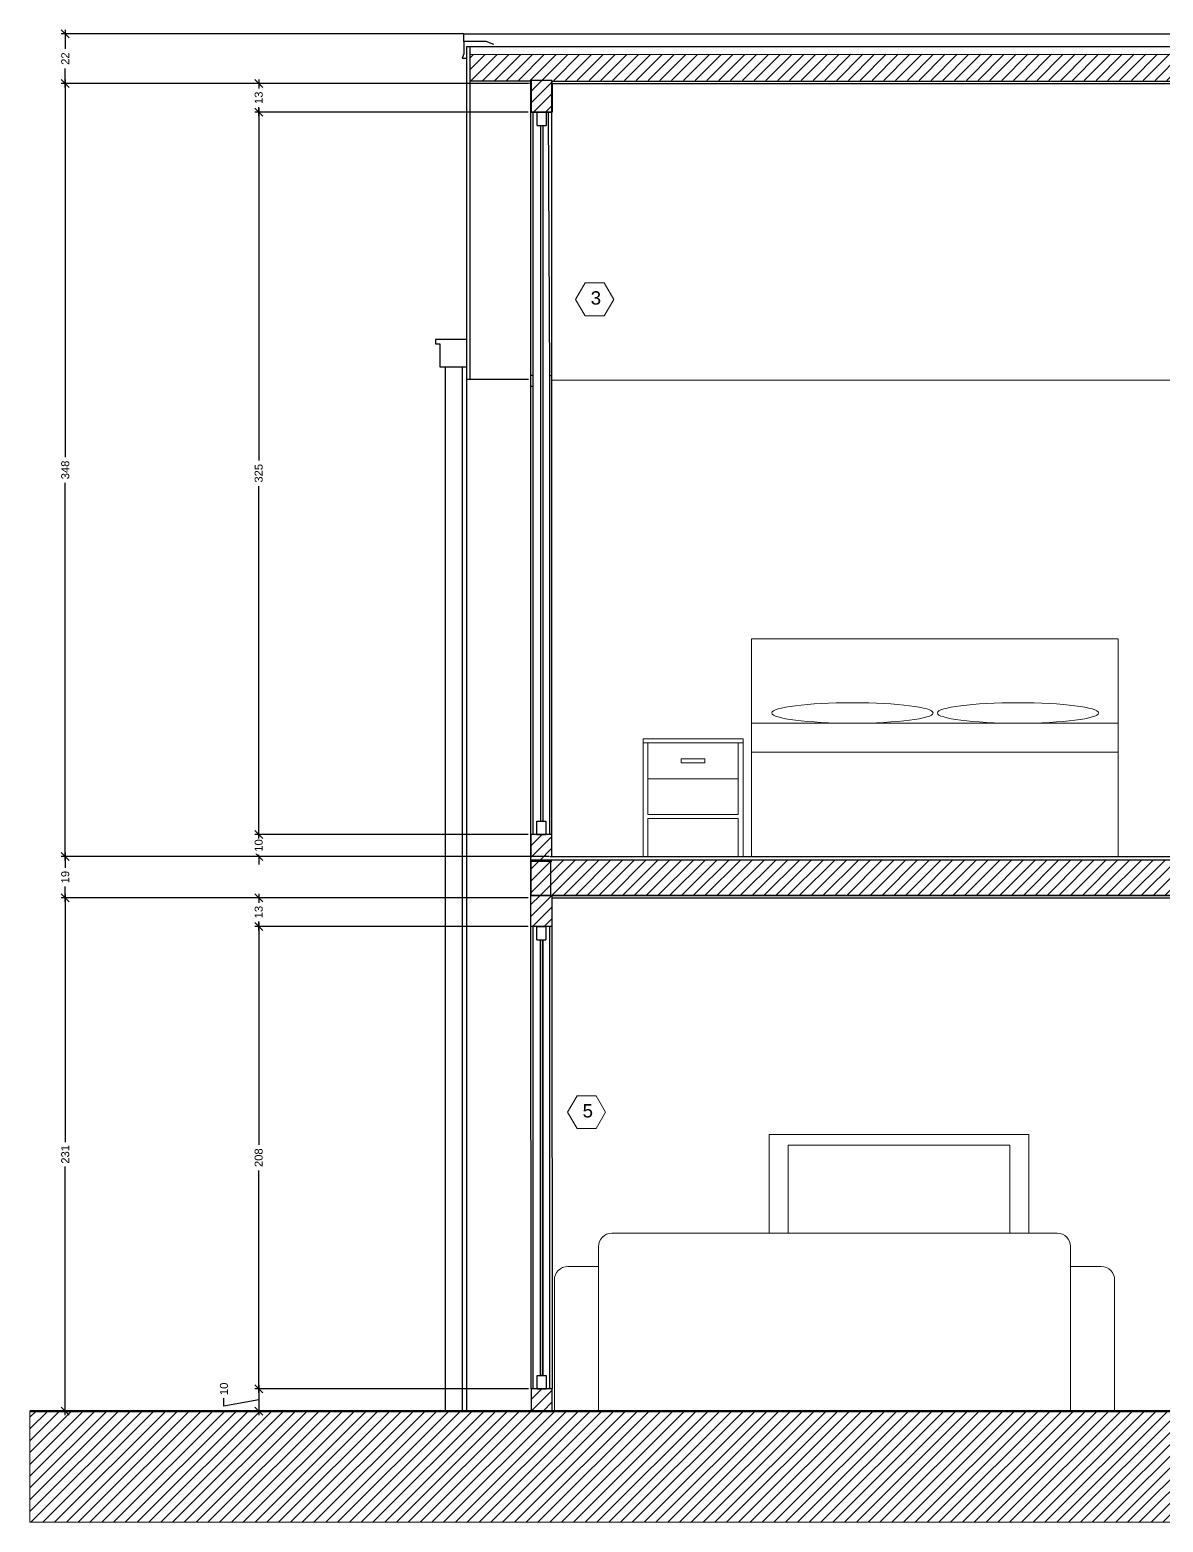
# Model space of a CAD drawing. Header units: centimetres. Extents: x -1332 to 7887, y -608 to 4152.
# Drawn here: x 2867 to 3377, y 1749 to 2420 of the extents above; entities that cross this region are included whole.
import ezdxf

# ---------------------------------------------------------------- set-up
doc = ezdxf.new("R2010")
doc.units = ezdxf.units.CM
doc.header["$MEASUREMENT"] = 0
doc.layers.get('DEFPOINTS').update_dxf_attribs({"color": 210})
doc.layers.add('ARREDI', color=252, linetype='Continuous', lineweight=18)
doc.layers.add('NUMERAZIONE', color=30, linetype='Continuous', lineweight=5)
for name, color, linetype in [('INFISSI', 130, 'Continuous'), ('quote nuove', 253, 'Continuous'), ('STRUTTURA', 7, 'Continuous')]:
    doc.layers.add(name, color=color, linetype=linetype)
doc.styles.add('ARIAL', font='Arial.ttf')
doc.styles.get("Standard").update_dxf_attribs({"font": 'Arial.ttf'})
doc.dimstyles.new('TICK_36', dxfattribs={"dimtxt": 3.6, "dimasz": 3.6, "dimexe": 1.8, "dimexo": 1.2, "dimgap": 1.8, "dimtad": 0, "dimdec": 0, "dimzin": 0, "dimdsep": 46, "dimtxsty": 'ARIAL', "dimblk": 'OBLIQUE', "dimcen": 1.8, "dimdle": 1.8, "dimclrd": 256, "dimclrt": 256, "dimadec": 0, "dimazin": 0, "dimtfac": 1, "dimtdec": 0, "dimtmove": 1, "dimatfit": 3, "dimldrblk": 'OPEN90', "dimfxl": 1, "dimtfill": 1, "dimtolj": 1, "dimtzin": 0, "dimarcsym": 0})

# ---------------------------------------------------------------- blocks, each defined once
blk = doc.blocks.new('_Oblique')
at = {"color": 0, "linetype": 'ByBlock', "lineweight": -2}
blk.add_line((-0.5, -0.5), (0.5, 0.5), dxfattribs=at)
blk = doc.blocks.new('*D215')
at = {"layer": 'DEFPOINTS', "color": 0, "transparency": 16777216}
for p in [(3092.84, 1808.92), (2970.33, 1798.92), (3092.84, 1798.92)]:
    blk.add_point(p, dxfattribs=at)
at = {"layer": 'quote nuove', "color": 0, "lineweight": -2, "transparency": 16777216}
for p, q in [((3091.64, 1808.92), (2968.53, 1808.92)), ((3091.64, 1798.92), (2968.53, 1798.92))]:
    blk.add_line(p, q, dxfattribs=at)
at = {"layer": 'quote nuove', "lineweight": -2, "transparency": 16777216}
for p, q in [((2970.33, 1810.72), (2970.33, 1797.12)), ((2954.72, 1801.11), (2954.72, 1804.71)), ((2970.33, 1803.92), (2954.72, 1801.11))]:
    blk.add_line(p, q, dxfattribs=at)
at = {"layer": 'quote nuove', "lineweight": -2, "transparency": 16777216, "xscale": 3.6, "yscale": 3.6, "zscale": 3.6}
for p, rotation in [((2970.33, 1808.92), 90), ((2970.33, 1798.92), 270)]:
    blk.add_blockref('_Oblique', p, dxfattribs=dict(at, rotation=rotation))
at = {"layer": 'quote nuove', "transparency": 16777216, "insert": (2954.72, 1808.92), "char_height": 3.6, "attachment_point": 5, "rotation": 90, "style": 'ARIAL', "bg_fill": 3, "box_fill_scale": 1.25, "bg_fill_color": 256, "bg_fill_true_color": 13158600, "bg_fill_transparency": 0}
blk.add_mtext('\\A1;10', dxfattribs=at)
blk = doc.blocks.new('_Open90')
at = {"color": 0, "linetype": 'ByBlock', "lineweight": -2}
for p, q in [((0, 0), (-1, 0)), ((-0.5, 0.5), (0, 0)), ((0, 0), (-0.5, -0.5))]:
    blk.add_line(p, q, dxfattribs=at)
blk = doc.blocks.new('*D216')
at = {"layer": 'DEFPOINTS', "color": 0, "transparency": 16777216}
for p in [(2970.33, 2016.92), (3092.74, 2016.92), (3092.84, 1808.92)]:
    blk.add_point(p, dxfattribs=at)
at = {"layer": 'quote nuove', "color": 0, "lineweight": -2, "transparency": 16777216}
for p, q in [((3091.54, 2016.92), (2968.53, 2016.92)), ((3091.64, 1808.92), (2968.53, 1808.92))]:
    blk.add_line(p, q, dxfattribs=at)
at = {"layer": 'quote nuove', "lineweight": -2, "transparency": 16777216}
for p, q in [((2970.33, 2018.72), (2970.33, 1918.73)), ((2970.33, 1807.12), (2970.33, 1907.11))]:
    blk.add_line(p, q, dxfattribs=at)
at = {"layer": 'quote nuove', "lineweight": -2, "transparency": 16777216, "xscale": 3.6, "yscale": 3.6, "zscale": 3.6}
for p, rotation in [((2970.33, 2016.92), 90), ((2970.33, 1808.92), 270)]:
    blk.add_blockref('_Oblique', p, dxfattribs=dict(at, rotation=rotation))
at = {"layer": 'quote nuove', "transparency": 16777216, "insert": (2970.33, 1912.92), "char_height": 3.6, "attachment_point": 5, "rotation": 90, "style": 'ARIAL', "bg_fill": 3, "box_fill_scale": 1.25, "bg_fill_color": 256, "bg_fill_true_color": 13158600, "bg_fill_transparency": 0}
blk.add_mtext('\\A1;208', dxfattribs=at)
blk = doc.blocks.new('*D217')
at = {"layer": 'DEFPOINTS', "color": 0, "transparency": 16777216}
for p in [(3092.74, 2029.92), (3092.75, 2016.92)]:
    blk.add_point(p, dxfattribs=at)
at = {"layer": 'quote nuove', "color": 0, "lineweight": -2, "transparency": 16777216}
for p, q in [((3091.54, 2029.92), (2968.53, 2029.92)), ((3091.55, 2016.92), (2968.53, 2016.92))]:
    blk.add_line(p, q, dxfattribs=at)
at = {"layer": 'quote nuove', "lineweight": -2, "transparency": 16777216}
for p, q in [((2970.33, 2031.72), (2970.33, 2027.63)), ((2970.33, 2015.12), (2970.33, 2019.21))]:
    blk.add_line(p, q, dxfattribs=at)
at = {"layer": 'quote nuove', "lineweight": -2, "transparency": 16777216, "xscale": 3.6, "yscale": 3.6, "zscale": 3.6}
for p, rotation in [((2970.33, 2029.92), 90), ((2970.33, 2016.92), 270)]:
    blk.add_blockref('_Oblique', p, dxfattribs=dict(at, rotation=rotation))
at = {"layer": 'quote nuove', "transparency": 16777216, "insert": (2970.33, 2023.42), "char_height": 3.6, "attachment_point": 5, "rotation": 90, "style": 'ARIAL', "bg_fill": 3, "box_fill_scale": 1.25, "bg_fill_color": 256, "bg_fill_true_color": 13158600, "bg_fill_transparency": 0}
blk.add_mtext('\\A1;13', dxfattribs=at)
at = {"layer": 'DEFPOINTS', "color": 0, "transparency": 16777216}
blk.add_point((2970.33, 2029.92), dxfattribs=at)
blk = doc.blocks.new('*D218')
at = {"layer": 'DEFPOINTS', "color": 0, "transparency": 16777216}
for p in [(3092.74, 2058.42), (3092.74, 2048.42)]:
    blk.add_point(p, dxfattribs=at)
at = {"layer": 'quote nuove', "lineweight": -2, "transparency": 16777216}
for p, q in [((2970.34, 2058.42), (2970.34, 2062.02)), ((2970.34, 2058.42), (2970.34, 2057.62)), ((2970.34, 2048.42), (2970.34, 2049.22)), ((2970.34, 2048.42), (2970.34, 2044.82))]:
    blk.add_line(p, q, dxfattribs=at)
at = {"layer": 'quote nuove', "color": 0, "lineweight": -2, "transparency": 16777216}
for p, q in [((3091.54, 2058.42), (2968.54, 2058.42)), ((3091.54, 2048.42), (2968.54, 2048.42))]:
    blk.add_line(p, q, dxfattribs=at)
at = {"layer": 'quote nuove', "lineweight": -2, "transparency": 16777216, "xscale": 3.6, "yscale": 3.6, "zscale": 3.6}
for p, rotation in [((2970.34, 2058.42), 270), ((2970.34, 2048.42), 90)]:
    blk.add_blockref('_Oblique', p, dxfattribs=dict(at, rotation=rotation))
at = {"layer": 'quote nuove', "transparency": 16777216, "insert": (2970.34, 2053.42), "char_height": 3.6, "attachment_point": 5, "rotation": 90, "style": 'ARIAL', "bg_fill": 3, "box_fill_scale": 1.25, "bg_fill_color": 256, "bg_fill_true_color": 13158600, "bg_fill_transparency": 0}
blk.add_mtext('\\A1;10', dxfattribs=at)
at = {"layer": 'DEFPOINTS', "color": 0, "transparency": 16777216}
blk.add_point((2970.34, 2058.42), dxfattribs=at)
blk = doc.blocks.new('*D219')
at = {"layer": 'DEFPOINTS', "color": 0, "transparency": 16777216}
for p in [(2970.34, 2383.35), (3092.74, 2383.35), (3092.74, 2058.42)]:
    blk.add_point(p, dxfattribs=at)
at = {"layer": 'quote nuove', "lineweight": -2, "transparency": 16777216}
for p, q in [((2970.34, 2385.15), (2970.34, 2226.67)), ((2970.34, 2056.62), (2970.34, 2215.09))]:
    blk.add_line(p, q, dxfattribs=at)
at = {"layer": 'quote nuove', "color": 0, "lineweight": -2, "transparency": 16777216}
for p, q in [((3091.54, 2383.35), (2968.54, 2383.35)), ((3091.54, 2058.42), (2968.54, 2058.42))]:
    blk.add_line(p, q, dxfattribs=at)
at = {"layer": 'quote nuove', "lineweight": -2, "transparency": 16777216, "xscale": 3.6, "yscale": 3.6, "zscale": 3.6}
for p, rotation in [((2970.34, 2383.35), 90), ((2970.34, 2058.42), 270)]:
    blk.add_blockref('_Oblique', p, dxfattribs=dict(at, rotation=rotation))
at = {"layer": 'quote nuove', "transparency": 16777216, "insert": (2970.34, 2220.88), "char_height": 3.6, "attachment_point": 5, "rotation": 90, "style": 'ARIAL', "bg_fill": 3, "box_fill_scale": 1.25, "bg_fill_color": 256, "bg_fill_true_color": 13158600, "bg_fill_transparency": 0}
blk.add_mtext('\\A1;325', dxfattribs=at)
blk = doc.blocks.new('*D220')
at = {"layer": 'DEFPOINTS', "color": 0, "transparency": 16777216}
for p in [(3092.74, 2396.34), (3092.74, 2383.35)]:
    blk.add_point(p, dxfattribs=at)
at = {"layer": 'quote nuove', "lineweight": -2, "transparency": 16777216}
for p, q in [((2970.34, 2398.14), (2970.34, 2394.05)), ((2970.34, 2381.55), (2970.34, 2385.63))]:
    blk.add_line(p, q, dxfattribs=at)
at = {"layer": 'quote nuove', "color": 0, "lineweight": -2, "transparency": 16777216}
for p, q in [((3091.54, 2396.34), (2968.54, 2396.34)), ((3091.54, 2383.35), (2968.54, 2383.35))]:
    blk.add_line(p, q, dxfattribs=at)
at = {"layer": 'quote nuove', "lineweight": -2, "transparency": 16777216, "xscale": 3.6, "yscale": 3.6, "zscale": 3.6}
for p, rotation in [((2970.34, 2396.34), 90), ((2970.34, 2383.35), 270)]:
    blk.add_blockref('_Oblique', p, dxfattribs=dict(at, rotation=rotation))
at = {"layer": 'quote nuove', "transparency": 16777216, "insert": (2970.34, 2389.84), "char_height": 3.6, "attachment_point": 5, "rotation": 90, "style": 'ARIAL', "bg_fill": 3, "box_fill_scale": 1.25, "bg_fill_color": 256, "bg_fill_true_color": 13158600, "bg_fill_transparency": 0}
blk.add_mtext('\\A1;13', dxfattribs=at)
at = {"layer": 'DEFPOINTS', "color": 0, "transparency": 16777216}
blk.add_point((2970.34, 2396.34), dxfattribs=at)
blk = doc.blocks.new('*D221')
at = {"layer": 'DEFPOINTS', "color": 0, "transparency": 16777216}
for p in [(2883.33, 2029.92), (3092.74, 2029.92), (3092.84, 1798.92)]:
    blk.add_point(p, dxfattribs=at)
at = {"layer": 'quote nuove', "color": 0, "lineweight": -2, "transparency": 16777216}
for p, q in [((3091.54, 2029.92), (2881.53, 2029.92)), ((3091.64, 1798.92), (2881.53, 1798.92))]:
    blk.add_line(p, q, dxfattribs=at)
at = {"layer": 'quote nuove', "lineweight": -2, "transparency": 16777216}
for p, q in [((2883.33, 2031.72), (2883.33, 1919.88)), ((2883.33, 1797.12), (2883.33, 1908.96))]:
    blk.add_line(p, q, dxfattribs=at)
at = {"layer": 'quote nuove', "lineweight": -2, "transparency": 16777216, "xscale": 3.6, "yscale": 3.6, "zscale": 3.6}
for p, rotation in [((2883.33, 2029.92), 90), ((2883.33, 1798.92), 270)]:
    blk.add_blockref('_Oblique', p, dxfattribs=dict(at, rotation=rotation))
at = {"layer": 'quote nuove', "transparency": 16777216, "insert": (2883.33, 1914.42), "char_height": 3.6, "attachment_point": 5, "rotation": 90, "style": 'ARIAL', "bg_fill": 3, "box_fill_scale": 1.25, "bg_fill_color": 256, "bg_fill_true_color": 13158600, "bg_fill_transparency": 0}
blk.add_mtext('\\A1;231', dxfattribs=at)
blk = doc.blocks.new('*D222')
at = {"layer": 'DEFPOINTS', "color": 0, "transparency": 16777216}
for p in [(2883.33, 2048.42), (3092.74, 2048.42), (3092.74, 2029.92)]:
    blk.add_point(p, dxfattribs=at)
at = {"layer": 'quote nuove', "color": 0, "lineweight": -2, "transparency": 16777216}
for p, q in [((3091.54, 2048.42), (2881.53, 2048.42)), ((3091.54, 2029.92), (2881.53, 2029.92))]:
    blk.add_line(p, q, dxfattribs=at)
at = {"layer": 'quote nuove', "lineweight": -2, "transparency": 16777216}
for p, q in [((2883.33, 2050.22), (2883.33, 2043.38)), ((2883.33, 2028.12), (2883.33, 2034.96))]:
    blk.add_line(p, q, dxfattribs=at)
at = {"layer": 'quote nuove', "lineweight": -2, "transparency": 16777216, "xscale": 3.6, "yscale": 3.6, "zscale": 3.6}
for p, rotation in [((2883.33, 2048.42), 90), ((2883.33, 2029.92), 270)]:
    blk.add_blockref('_Oblique', p, dxfattribs=dict(at, rotation=rotation))
at = {"layer": 'quote nuove', "transparency": 16777216, "insert": (2883.33, 2039.17), "char_height": 3.6, "attachment_point": 5, "rotation": 90, "style": 'ARIAL', "bg_fill": 3, "box_fill_scale": 1.25, "bg_fill_color": 256, "bg_fill_true_color": 13158600, "bg_fill_transparency": 0}
blk.add_mtext('\\A1;19', dxfattribs=at)
blk = doc.blocks.new('*D223')
at = {"layer": 'DEFPOINTS', "color": 0, "transparency": 16777216}
for p in [(2883.33, 2396.34), (3063.84, 2396.34), (3102.24, 2048.42)]:
    blk.add_point(p, dxfattribs=at)
at = {"layer": 'quote nuove', "lineweight": -2, "transparency": 16777216}
for p, q in [((2883.33, 2398.14), (2883.33, 2228.16)), ((2883.33, 2046.62), (2883.33, 2216.6))]:
    blk.add_line(p, q, dxfattribs=at)
at = {"layer": 'quote nuove', "color": 0, "lineweight": -2, "transparency": 16777216}
for p, q in [((3062.64, 2396.34), (2881.53, 2396.34)), ((3101.04, 2048.42), (2881.53, 2048.42))]:
    blk.add_line(p, q, dxfattribs=at)
at = {"layer": 'quote nuove', "lineweight": -2, "transparency": 16777216, "xscale": 3.6, "yscale": 3.6, "zscale": 3.6}
for p, rotation in [((2883.33, 2396.34), 90), ((2883.33, 2048.42), 270)]:
    blk.add_blockref('_Oblique', p, dxfattribs=dict(at, rotation=rotation))
at = {"layer": 'quote nuove', "transparency": 16777216, "insert": (2883.33, 2222.38), "char_height": 3.6, "attachment_point": 5, "rotation": 90, "style": 'ARIAL', "bg_fill": 3, "box_fill_scale": 1.25, "bg_fill_color": 256, "bg_fill_true_color": 13158600, "bg_fill_transparency": 0}
blk.add_mtext('\\A1;348', dxfattribs=at)
blk = doc.blocks.new('*D426')
at = {"layer": 'ARREDI', "color": 0, "lineweight": -2, "transparency": 16777216}
for p, q in [((3062.64, 2418.62), (2881.53, 2418.62)), ((3062.64, 2396.34), (2881.53, 2396.34))]:
    blk.add_line(p, q, dxfattribs=at)
at = {"layer": 'ARREDI', "lineweight": -2, "transparency": 16777216}
for p, q in [((2883.33, 2420.42), (2883.33, 2411.87)), ((2883.33, 2394.54), (2883.33, 2403.09))]:
    blk.add_line(p, q, dxfattribs=at)
at = {"layer": 'DEFPOINTS', "color": 0, "transparency": 16777216}
for p in [(3063.84, 2418.62), (2883.33, 2396.34), (3063.84, 2396.34)]:
    blk.add_point(p, dxfattribs=at)
at = {"layer": 'ARREDI', "lineweight": -2, "transparency": 16777216, "xscale": 3.6, "yscale": 3.6, "zscale": 3.6}
for p, rotation in [((2883.33, 2418.62), 90), ((2883.33, 2396.34), 270)]:
    blk.add_blockref('_Oblique', p, dxfattribs=dict(at, rotation=rotation))
at = {"layer": 'ARREDI', "transparency": 16777216, "insert": (2883.33, 2407.48), "char_height": 3.6, "attachment_point": 5, "rotation": 90, "style": 'ARIAL', "bg_fill": 3, "box_fill_scale": 1.25, "bg_fill_color": 256, "bg_fill_true_color": 13158600, "bg_fill_transparency": 0}
blk.add_mtext('\\A1;22', dxfattribs=at)

msp = doc.modelspace()

# ---------------------------------------------------------------- hatches: boundary and pattern name
at = {"layer": 'ARREDI'}
h = msp.add_hatch(dxfattribs=at)
h.set_pattern_fill('ANSI31', color=0, scale=30)
h.paths.add_polyline_path([(3823.51, 2409.62), (3065.34, 2409.34), (3065.34, 2397.69), (3823.51, 2397.69)])
at = {"layer": 'INFISSI'}
h = msp.add_hatch(color=4, dxfattribs=at)
h.dxf.hatch_style = 1
h.paths.add_polyline_path([(3098.15, 2010.92), (3097.15, 2010.92), (3097.15, 1814.92), (3098.15, 1814.92)])
at = {"layer": 'STRUTTURA'}
h = msp.add_hatch(dxfattribs=at)
h.set_pattern_fill('ANSI31', color=256, scale=30)
h.paths.add_polyline_path([(3102.24, 2030.92), (3092.74, 2030.92), (3092.75, 2016.92), (3102.24, 2016.92)])
h.paths.add_polyline_path([(3102.34, 1808.92), (3092.84, 1808.92), (3092.84, 1798.92), (3102.34, 1798.92)])
h.paths.add_polyline_path([(3794.44, 2029.92), (3784.94, 2029.92), (3784.94, 2016.92), (3794.44, 2016.92)])
h.paths.add_polyline_path([(3785.04, 1798.92), (3794.54, 1798.92), (3794.54, 1808.92), (3785.04, 1808.92)])
h.paths.add_polyline_path([(3794.64, 2397.69), (3785.14, 2397.68), (3785.14, 2383.34), (3794.64, 2383.34)])
h = msp.add_hatch(dxfattribs=at)
h.set_pattern_fill('ANSI31', color=256, scale=30)
h.paths.add_polyline_path([(3092.84, 2383.35), (3102.24, 2383.35), (3102.24, 2397.69), (3092.84, 2397.69)])
h = msp.add_hatch(dxfattribs=at)
h.set_pattern_fill('ANSI31', color=0, scale=30)
h.paths.add_polyline_path([(3102.24, 2058.42), (3092.74, 2058.42), (3092.74, 2046.39), (3102.24, 2046.39)])
h = msp.add_hatch(dxfattribs=at)
h.set_pattern_fill('ANSI31', color=0, scale=30)
h.paths.add_polyline_path([(3794.64, 2046.31), (3794.64, 2046.41), (3092.74, 2046.92), (3092.74, 2030.92), (3794.44, 2030.41)])
h.paths.add_polyline_path([(3794.64, 2043.66), (3794.64, 2046.31), (3794.44, 2030.41), (3794.64, 2033.05)], flags=17)

# ---------------------------------------------------------------- linework, layer by layer
at = {"layer": 'ARREDI'}
for p, q in [((3191.96, 2048.42), (3191.96, 2146.42)), ((3356.96, 2146.42), (3191.96, 2146.42)), ((3356.96, 2048.42), (3356.96, 2146.42)), ((3191.96, 2095.42), (3191.96, 2108.42)), ((3191.96, 2108.42), (3356.96, 2108.42)), ((3356.96, 2108.42), (3356.96, 2095.42)), ((3356.96, 2108.42), (3356.96, 2048.42)), ((3143.22, 2048.42), (3143.22, 2101.42)), ((3143.22, 2101.42), (3188.22, 2101.42)), ((3191.96, 2101.42), (3191.96, 2048.42)), ((3191.96, 2048.42), (3191.96, 2095.42)), ((3191.96, 2095.42), (3356.96, 2095.42)), ((3356.96, 2095.42), (3356.96, 2048.42)), ((3356.96, 2048.42), (3191.96, 2048.42)), ((3200.01, 1923.37), (3316.7, 1923.37)), ((3200.01, 1878.92), (3200.01, 1923.37)), ((3316.7, 1923.37), (3316.7, 1878.92)), ((3208.46, 1918.55), (3308.25, 1918.55)), ((3208.46, 1878.92), (3208.46, 1918.55)), ((3308.25, 1918.55), (3308.25, 1878.92)), ((3329.52, 1878.92), (3129.17, 1878.92)), ((3123.17, 1863.92), (3123.17, 1872.92)), ((3335.52, 1863.92), (3335.52, 1872.92))]:
    msp.add_line(p, q, dxfattribs=at)
for points in [[(3143.22, 2101.42), (3188.22, 2101.42), (3188.22, 2099.59), (3143.22, 2099.59)], [(3145.37, 2099.59), (3186.07, 2099.59), (3186.07, 2083.4), (3145.37, 2083.4)], [(3160.42, 2092.42), (3171.02, 2092.42), (3171.02, 2090.57), (3160.42, 2090.57)]]:
    msp.add_lwpolyline(points, close=True, dxfattribs=at)
for points in [[(3145.33, 2065.5), (3145.33, 2048.42), (3143.22, 2048.42), (3143.22, 2099.59), (3145.33, 2099.59), (3145.33, 2067.33)], [(3186.07, 2067.33), (3186.07, 2099.59), (3188.22, 2099.59), (3188.22, 2048.42), (3186.07, 2048.42), (3186.07, 2065.5)], [(3143.22, 2065.5), (3143.22, 2067.33)], [(3145.33, 2067.33), (3186.07, 2067.33)], [(3186.07, 2065.5), (3145.33, 2065.5)]]:
    msp.add_lwpolyline(points, dxfattribs=at)
msp.add_lwpolyline([(3103.34, 1798.92), (3123.17, 1798.92), (3123.17, 1863.92), (3109.34, 1863.92, 0.414214), (3103.34, 1857.92), (3103.34, 1798.92)], format="xyb", dxfattribs=at)
msp.add_lwpolyline([(3335.52, 1798.92), (3355.34, 1798.92), (3355.34, 1857.92, 0.414214), (3349.34, 1863.92), (3335.52, 1863.92)], format="xyb", close=True, dxfattribs=at)
for centre, start, end in [((3129.17, 1872.92), 90, 180), ((3329.52, 1872.92), 0, 90)]:
    msp.add_arc(centre, 6, start, end, dxfattribs=at)
for centre in [(3237.39, 2113.03), (3311.85, 2113.03)]:
    msp.add_ellipse(centre, major_axis=(36.26, 0), ratio=0.127172, dxfattribs=at)
at = {"layer": 'INFISSI'}
for p, q in [((3097.24, 2064.42), (3097.24, 2377.35)), ((3098.24, 2064.42), (3098.24, 2377.35)), ((3101.24, 2058.42), (3101.24, 2264.92)), ((3102.24, 2048.42), (3102.24, 2264.92)), ((3093.84, 1808.92), (3093.75, 2016.92)), ((3097.15, 1814.92), (3097.15, 2010.92)), ((3098.15, 1814.92), (3098.15, 2010.92))]:
    msp.add_line(p, q, dxfattribs=at)
for points in [[(3093.74, 2259.92), (3092.74, 2259.92), (3092.74, 2397.34)], [(3101.24, 2264.92), (3102.24, 2264.92), (3102.24, 2397.34)], [(3093.74, 2264.92), (3093.74, 2383.35)], [(3101.24, 2264.92), (3100.68, 2383.35)], [(3092.74, 2022.32), (3092.74, 2022.32), (3092.74, 2264.92)], [(3093.74, 2058.42), (3093.74, 2264.92)], [(3092.84, 1808.92), (3092.84, 1808.92), (3092.74, 2032.59)], [(3101.34, 1808.92), (3101.34, 2016.92)], [(3102.24, 2016.92), (3102.34, 1808.92)]]:
    msp.add_lwpolyline(points, dxfattribs=at)
msp.add_lwpolyline([(3097.15, 2010.92), (3098.15, 2010.92), (3098.15, 1814.92), (3097.15, 1814.92)], close=True, dxfattribs=at)
at = {"layer": 'NUMERAZIONE'}
for points in [[(3130, 2299.14), (3125.73, 2306.55), (3117.18, 2306.55), (3112.9, 2299.14), (3117.18, 2291.74), (3125.73, 2291.74)], [(3126.37, 1933.39), (3122.09, 1940.79), (3113.54, 1940.79), (3109.27, 1933.39), (3113.54, 1925.98), (3122.09, 1925.98)]]:
    msp.add_lwpolyline(points, close=True, dxfattribs=at)
at = {"layer": 'STRUTTURA'}
for p, q in [((3092.74, 2397.34), (3065.34, 2397.34)), ((3100.24, 2397.69), (3092.74, 2397.69)), ((3102.24, 2397.34), (3448.94, 2397.34)), ((3092.84, 2396.35), (3065.34, 2396.34)), ((3092.84, 2383.35), (3092.84, 2396.35)), ((3102.24, 2396.34), (3449.94, 2396.34)), ((3102.34, 2396.35), (3102.34, 2383.35)), ((3102.34, 2383.35), (3092.84, 2383.35)), ((3095.59, 2383.35), (3099.59, 2383.35)), ((3095.59, 2377.35), (3095.59, 2383.35)), ((3095.59, 2377.35), (3099.59, 2377.35)), ((3099.59, 2383.35), (3099.59, 2377.35)), ((3063.84, 2263.24), (3091.74, 2263.24)), ((3063.84, 2263.24), (3063.84, 1798.92)), ((3102.24, 2262.96), (3785.14, 2262.66)), ((3095.49, 2064.42), (3099.49, 2064.42)), ((3095.49, 2058.42), (3095.49, 2064.42)), ((3096.99, 2064.42), (3097.49, 2064.42)), ((3097.24, 2064.42), (3098.24, 2064.42)), ((3097.49, 2064.42), (3097.99, 2064.42)), ((3099.49, 2064.42), (3099.49, 2058.42)), ((3102.24, 2058.42), (3092.74, 2058.42)), ((3092.74, 2058.42), (3092.74, 2048.42)), ((3095.49, 2058.42), (3099.49, 2058.42)), ((3102.24, 2048.42), (3102.24, 2058.42)), ((3092.74, 2046.39), (3102.24, 2046.39)), ((3092.74, 2016.92), (3092.74, 2029.92)), ((3102.24, 2029.92), (3102.24, 2016.92)), ((3102.24, 2016.92), (3092.74, 2016.92)), ((3095.49, 2016.92), (3099.49, 2016.92)), ((3095.49, 2010.92), (3095.49, 2016.92)), ((3099.49, 2016.92), (3099.49, 2010.92)), ((3095.49, 2010.92), (3099.49, 2010.92)), ((3095.59, 1814.92), (3099.59, 1814.92)), ((3095.59, 1808.92), (3095.59, 1814.92)), ((3097.09, 1814.92), (3097.59, 1814.92)), ((3097.34, 1814.92), (3098.34, 1814.92)), ((3097.59, 1814.92), (3098.09, 1814.92)), ((3099.59, 1814.92), (3099.59, 1808.92)), ((3102.34, 1808.92), (3092.84, 1808.92)), ((3092.84, 1808.92), (3092.84, 1798.92)), ((3095.59, 1808.92), (3099.59, 1808.92)), ((3102.34, 1798.92), (3102.34, 1808.92)), ((3092.84, 1798.92), (3102.34, 1798.92)), ((3094.84, 1798.92), (3794.54, 1798.92)), ((3103.34, 1798.92), (3355.34, 1798.92))]:
    msp.add_line(p, q, dxfattribs=at)
at = {"layer": 'STRUTTURA', "lineweight": 100}
for p, q in [((2867.41, 1798.92), (3867.48, 1798.92)), ((3132.35, 1798.92), (3002.81, 1798.92))]:
    msp.add_line(p, q, dxfattribs=at)
at = {"layer": 'STRUTTURA'}
for points in [[(3062.59, 2415.12), (3062.59, 2418.62), (3824.79, 2418.62), (3824.79, 2415.12)], [(3076.06, 2413.88), (3076.06, 2413.88), (3072.59, 2415.12), (3062.59, 2415.12), (3062.59, 2409.62), (3061.84, 2407.62), (3063.59, 2407.62)], [(3063.84, 2412.94), (3824.79, 2412.94)], [(3063.84, 2412.94), (3063.84, 2263.24)], [(3065.34, 2412.94), (3065.34, 2263.24)], [(3065.34, 2409.34), (3824.79, 2409.62)], [(3063.84, 2281.1), (3049.84, 2281.1), (3049.84, 2279.1), (3051.84, 2279.1), (3051.84, 2268.72), (3063.84, 2268.72)], [(3054.34, 1798.92), (3054.34, 2268.72)], [(3061.84, 2268.72), (3061.84, 1798.92)], [(3093.74, 2264.92), (3092.74, 2264.92)], [(3101.24, 2264.92), (3102.24, 2264.92)], [(3101.24, 2048.42), (3785.05, 2048.42)], [(3092.74, 2046.92), (3793.64, 2046.92)], [(3092.74, 2030.92), (3794.64, 2030.92)], [(3102.24, 2029.92), (3484.14, 2029.92)], [(3094.84, 1798.92), (3106.84, 1798.92)], [(3103.34, 1798.92), (3106.34, 1798.92)], [(3154.33, 1798.92), (3151.33, 1798.92)]]:
    msp.add_lwpolyline(points, dxfattribs=at)
for points in [[(3092.84, 2383.35), (3102.27, 2383.35), (3102.27, 2397.69), (3092.84, 2397.69)], [(3092.74, 2046.92), (3794.64, 2046.92), (3794.64, 2030.92), (3092.74, 2030.92)], [(3092.74, 2030.92), (3101.75, 2030.92), (3101.75, 2046.39), (3092.74, 2046.39)], [(3092.74, 2030.92), (3102.24, 2030.92), (3102.24, 2016.92), (3092.74, 2016.92)]]:
    msp.add_lwpolyline(points, close=True, dxfattribs=at)

# ---------------------------------------------------------------- texts
at = {"layer": 'NUMERAZIONE', "ltscale": 0.1, "char_height": 6, "attachment_point": 1}
for s, insert in [('3', (3119.68, 2302.79)), ('5', (3116.04, 1937.03))]:
    msp.add_mtext_dynamic_manual_height_columns(s, width=0.5819, gutter_width=12.5, heights=[0], dxfattribs=dict(at, insert=insert))

# ---------------------------------------------------------------- next in the draw order: dimensions: what is measured, and where the dimension line sits
at = {"layer": 'quote nuove'}
dim = msp.add_linear_dim(base=(2970.34, 2058.42), p1=(3092.74, 2048.42), p2=(3092.74, 2058.42), angle=90, dimstyle='TICK_36', dxfattribs=at)
dim.commit()
dim.dimension.update_dxf_attribs({"geometry": '*D218', "text_midpoint": (2970.34, 2053.42)})
dim = msp.add_linear_dim(base=(2970.33, 1798.92), p1=(3092.84, 1808.92), p2=(3092.84, 1798.92), angle=90, dimstyle='TICK_36', dxfattribs=at)
dim.commit()
dim.dimension.update_dxf_attribs({"geometry": '*D215', "text_midpoint": (2954.72, 1806.51), "dimtype": 160})

# ---------------------------------------------------------------- next in the draw order: dimensions: what is measured, and where the dimension line sits
for base, p1, p2, picture, middle in [((2970.34, 2383.35), (3092.74, 2058.42), (3092.74, 2383.35), '*D219', (2970.34, 2220.88)), ((2970.33, 2016.92), (3092.84, 1808.92), (3092.74, 2016.92), '*D216', (2970.33, 1912.92))]:
    dim = msp.add_linear_dim(base=base, p1=p1, p2=p2, angle=90, dimstyle='TICK_36', dxfattribs=at)
    dim.commit()
    dim.dimension.update_dxf_attribs({"geometry": picture, "text_midpoint": middle})

# ---------------------------------------------------------------- next in the draw order: dimensions: what is measured, and where the dimension line sits
for base, p1, p2, picture, middle in [((2970.34, 2396.34), (3092.74, 2383.35), (3092.74, 2396.34), '*D220', (2970.34, 2389.84)), ((2970.33, 2029.92), (3092.75, 2016.92), (3092.74, 2029.92), '*D217', (2970.33, 2023.42))]:
    dim = msp.add_linear_dim(base=base, p1=p1, p2=p2, angle=90, dimstyle='TICK_36', dxfattribs=at)
    dim.commit()
    dim.dimension.update_dxf_attribs({"geometry": picture, "text_midpoint": middle})

# ---------------------------------------------------------------- next in the draw order: dimensions: what is measured, and where the dimension line sits
dim = msp.add_linear_dim(base=(2883.33, 2029.92), p1=(3092.84, 1798.92), p2=(3092.74, 2029.92), angle=90, dimstyle='TICK_36', dxfattribs=at)
dim.commit()
dim.dimension.update_dxf_attribs({"geometry": '*D221', "text_midpoint": (2883.33, 1914.42)})

# ---------------------------------------------------------------- next in the draw order: hatches: boundary and pattern name
at = {"layer": 'ARREDI'}
h = msp.add_hatch(dxfattribs=at)
h.set_pattern_fill('ANSI31', color=0, scale=30)
h.paths.add_polyline_path([(2867.41, 1798.92), (2867.41, 1748.92), (3867.48, 1748.92), (3867.48, 1798.92)])

# ---------------------------------------------------------------- next in the draw order: linework, layer by layer
msp.add_lwpolyline([(2867.41, 1798.92), (3867.48, 1798.92), (3867.48, 1748.92), (2867.41, 1748.92)], close=True, dxfattribs=at)

# ---------------------------------------------------------------- next in the draw order: dimensions: what is measured, and where the dimension line sits
at = {"layer": 'quote nuove'}
dim = msp.add_linear_dim(base=(2883.33, 2048.42), p1=(3092.74, 2029.92), p2=(3092.74, 2048.42), angle=90, text='19', dimstyle='TICK_36', dxfattribs=at)
dim.commit()
dim.dimension.update_dxf_attribs({"geometry": '*D222', "text_midpoint": (2883.33, 2039.17)})

# ---------------------------------------------------------------- next in the draw order: dimensions: what is measured, and where the dimension line sits
dim = msp.add_linear_dim(base=(2883.33, 2396.34), p1=(3102.24, 2048.42), p2=(3063.84, 2396.34), angle=90, dimstyle='TICK_36', dxfattribs=at)
dim.commit()
dim.dimension.update_dxf_attribs({"geometry": '*D223', "text_midpoint": (2883.33, 2222.38)})

# ---------------------------------------------------------------- next in the draw order: dimensions: what is measured, and where the dimension line sits
at = {"layer": 'ARREDI'}
dim = msp.add_linear_dim(base=(2883.33, 2396.34), p1=(3063.84, 2418.62), p2=(3063.84, 2396.34), angle=90, dimstyle='TICK_36', dxfattribs=at)
dim.commit()
dim.dimension.update_dxf_attribs({"geometry": '*D426', "text_midpoint": (2883.33, 2407.48)})

doc.saveas('drawing.dxf')
